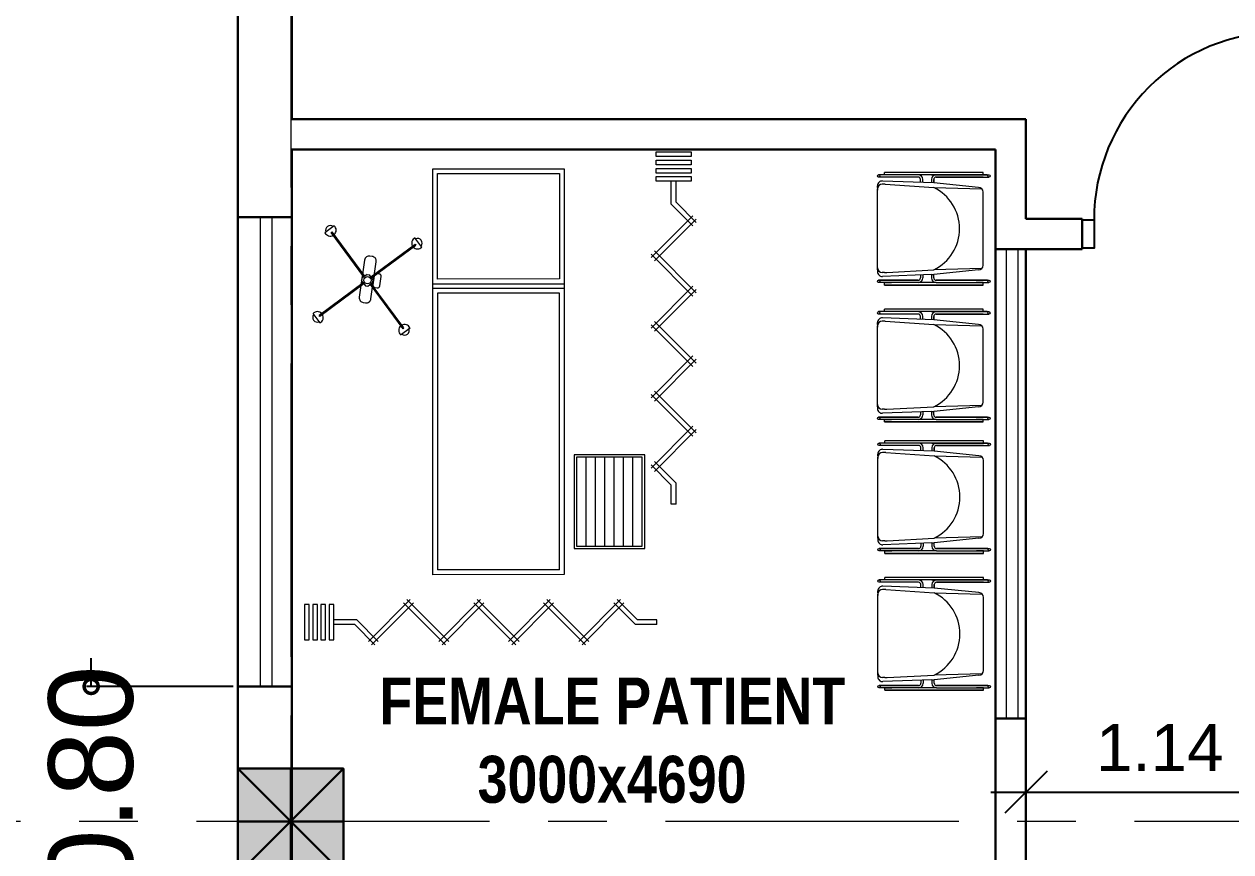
# Model space of a CAD drawing. Header units: metres. Extents: x 319894 to 3389272, y 120 to 6136017.
# Drawn here: x 321313.92 to 321319.07, y 3068029.01 to 3068032.54 of the extents above; entities that cross this region are included whole.
import ezdxf

# ---------------------------------------------------------------- set-up
doc = ezdxf.new("R2010")
doc.units = ezdxf.units.M
doc.header["$MEASUREMENT"] = 0
doc.linetypes.add('CENTER', pattern=[2, 1.25, -0.25, 0.25, -0.25])
doc.linetypes.add('HIDDEN', pattern=[0.375, 0.25, -0.125])
doc.layers.get('Defpoints').update_dxf_attribs({"color": 254})
for name, color, linetype, lineweight in [('centerline', 255, 'HIDDEN', 5), ('column', 50, 'Continuous', 30), ('Fixtures', 31, 'Continuous', 20), ('hatch', 252, 'Continuous', 15), ('wall', 4, 'Continuous', 30), ('window-door', 4, 'Continuous', 20)]:
    doc.layers.add(name, color=color, linetype=linetype, lineweight=lineweight)
for name, color, linetype in [('door_cad-block.com', 7, 'Continuous'), ('S-DIM', 7, 'Continuous'), ('TEXT', 255, 'Continuous')]:
    doc.layers.add(name, color=color, linetype=linetype)
doc.styles.get("Standard").update_dxf_attribs({"font": 'arial.ttf'})
doc.styles.add('TEXTS', font='swissl.ttf')
doc.dimstyles.new('DIMTEXT', dxfattribs={"dimscale": 0.4, "dimtxt": 0.9, "dimasz": 0.3, "dimexe": 0.05, "dimexo": 0.05, "dimgap": 0.05, "dimtad": 0, "dimzin": 1, "dimdsep": 46, "dimtxsty": 'TEXTS', "dimblk": 'DOTSMALL', "dimcen": 0.1, "dimclrd": 256, "dimclre": 6, "dimclrt": 3, "dimadec": 0, "dimazin": 0, "dimtfac": 0.15, "dimtix": 1, "dimtofl": 0, "dimtmove": 1, "dimatfit": 3, "dimldrblk": 'OPEN', "dimfxl": 1, "dimtolj": 1, "dimtzin": 0, "dimarcsym": 0})
doc.dimstyles.get("Standard").update_dxf_attribs({"dimtxt": 0.2, "dimasz": 0.18, "dimexe": 0.2, "dimexo": 0.2, "dimgap": 0.09, "dimtad": 1, "dimzin": 0, "dimdsep": 46, "dimtxsty": 'Standard', "dimblk": 'OBLIQUE', "dimcen": 0.09, "dimdle": 0.15, "dimclrt": 7, "dimadec": 0, "dimazin": 0, "dimtfac": 1, "dimtofl": 0, "dimtmove": 0, "dimatfit": 3, "dimfxl": 0.3, "dimfxlon": 1, "dimtfillclr": 2, "dimtolj": 1, "dimtzin": 0, "dimarcsym": 0})

# ---------------------------------------------------------------- blocks, each defined once
blk = doc.blocks.new('column')
at = {"layer": 'hatch'}
h = blk.add_hatch(color=256, dxfattribs=at)
h.dxf.hatch_style = 1
h.paths.add_polyline_path([(0, 0), (0.45, 0), (0.45, 0.45), (0, 0.45)])
at = {"layer": 'column'}
for p, q in [((0, 0.45), (0.45, 0)), ((0, 0), (0.45, 0.45)), ((0.225, 0.45), (0.225, 0)), ((0, 0.225), (0.45, 0.225))]:
    blk.add_line(p, q, dxfattribs=at)
blk.add_lwpolyline([(0, 0), (0.45, 0), (0.45, 0.45), (0, 0.45)], close=True, dxfattribs=at)
blk = doc.blocks.new('BGRID')
at = {"layer": 'centerline', "linetype": 'CENTER'}
for p, q in [((322138.3843, 3068091.5451), (322138.3843, 3068053.8854)), ((322157.2322, 3068081.5944), (322134.6013, 3068081.5944))]:
    blk.add_line(p, q, dxfattribs=at)
at = {"layer": 'wall'}
blk.add_blockref('column', (322138.1593, 3068081.3694), dxfattribs=at)
blk = doc.blocks.new('*U950')
at = {"color": 0, "linetype": 'ByBlock', "ltscale": 10}
blk.add_lwpolyline([(-50, 0), (-50, 800, 0.414214), (-850, 0)], format="xyb", dxfattribs=at)
at = {"color": 0}
for points in [[(-900, 0), (-850, 0), (-850, -120.6), (-900, -120.6)], [(-50, 0), (0, 0), (0, -120.6), (-50, -120.6)]]:
    blk.add_lwpolyline(points, close=True, dxfattribs=at)
blk = doc.blocks.new('MA-47')
for p, q in [((-0.1, 0.01), (-0.1, 0.39)), ((-0.06, 0.01), (-0.06, 0.39)), ((-0.02, 0.01), (-0.02, 0.39)), ((0.02, 0.01), (0.02, 0.39)), ((0.06, 0.01), (0.06, 0.39)), ((0.1, 0.01), (0.1, 0.39))]:
    blk.add_line(p, q)
for points in [[(0.15, 0.4), (0.15, 0), (-0.15, 0), (-0.15, 0.4)], [(0.14, 0.39), (0.14, 0.01), (-0.14, 0.01), (-0.14, 0.39)]]:
    blk.add_lwpolyline(points, close=True)
blk = doc.blocks.new('EM-4')
for p, q in [((-0.1414, 0.2323), (-0.1816, 0.2026)), ((-0.1541, 0.2033), (-0.1501, 0.2062)), ((-0.011, 0.0178), (-0.1501, 0.2062)), ((-0.015, 0.0148), (-0.1541, 0.2033)), ((0.2323, 0.1414), (0.2026, 0.1816)), ((0.0148, 0.015), (0.2033, 0.1541)), ((0.0178, 0.011), (0.2062, 0.1501)), ((0.2033, 0.1541), (0.2062, 0.1501)), ((-0.0235, 0.0086), (-0.025, -0.0013)), ((-0.0013, 0.025), (-0.0235, 0.0086)), ((0.0086, 0.0235), (-0.0013, 0.025)), ((0.0192, 0.0091), (0.0086, 0.0235)), ((0.0192, 0.0091), (0.025, 0.0013)), ((0.0235, -0.0086), (0.025, 0.0013)), ((-0.0178, -0.011), (-0.2062, -0.1501)), ((-0.0148, -0.015), (-0.2033, -0.1541)), ((-0.025, -0.0013), (-0.0086, -0.0235)), ((0.0013, -0.025), (-0.0086, -0.0235)), ((0.0013, -0.025), (0.0235, -0.0086)), ((0.011, -0.0178), (0.1501, -0.2062)), ((0.015, -0.0148), (0.1541, -0.2033)), ((-0.2323, -0.1414), (-0.2026, -0.1816)), ((-0.2033, -0.1541), (-0.2062, -0.1501)), ((0.1414, -0.2323), (0.1816, -0.2026)), ((0.1541, -0.2033), (0.1501, -0.2062))]:
    blk.add_line(p, q)
for points in [[(-0.0205, -0.1018), (-0.0106, -0.1032, 0.414214), (0.0121, -0.0862), (0.0349, 0.0721, 0.414214), (0.0179, 0.0948), (0.008, 0.0962, 0.414214), (-0.0146, 0.0792), (-0.0374, -0.0791, 0.414214)], [(-0.0501, -0.0268), (-0.0402, -0.0282, 0.414214), (-0.0289, -0.0197), (-0.0232, 0.0199, 0.414214), (-0.0316, 0.0312), (-0.0415, 0.0326, 0.414214), (-0.0529, 0.0241), (-0.0586, -0.0155, 0.414214)]]:
    blk.add_lwpolyline(points, format="xyb", close=True)
blk.add_circle((0, 0), 0.0155)
for centre, radius, start, end in [((-0.1585, 0.2134), 0.02, 50.9829, 201.8628), ((-0.1585, 0.2134), 0.025, 312.1777, 48.0251), ((-0.1585, 0.2134), 0.025, 204.8207, 300.6994), ((0.2134, 0.1585), 0.025, 114.8207, 210.6994), ((0.2134, 0.1585), 0.02, 320.9829, 111.8628), ((0.2134, 0.1585), 0.025, 222.1777, 318.0251), ((-0.2134, -0.1585), 0.02, 140.9829, 291.8628), ((-0.2134, -0.1585), 0.025, 42.1777, 138.0251), ((-0.2134, -0.1585), 0.025, 294.8207, 30.6994), ((0.1585, -0.2134), 0.025, 132.1777, 228.0251), ((0.1585, -0.2134), 0.025, 24.8207, 120.6994), ((0.1585, -0.2134), 0.02, 230.9829, 21.8628)]:
    blk.add_arc(centre, radius, start, end)
blk = doc.blocks.new('H-25')
for p, q in [((-1.1834, 0.0962), (-1.3617, -0.0821)), ((-1.1693, 0.0821), (-1.3476, -0.0962)), ((-1.2117, 0.0821), (-1.0334, -0.0962)), ((-1.1976, 0.0962), (-1.0193, -0.0821)), ((-0.8834, 0.0962), (-1.0617, -0.0821)), ((-0.8693, 0.0821), (-1.0476, -0.0962)), ((-0.9145, 0.0821), (-0.7362, -0.0962)), ((-0.9004, 0.0962), (-0.7221, -0.0821)), ((-0.5862, 0.0962), (-0.7645, -0.0821)), ((-0.5721, 0.0821), (-0.7504, -0.0962)), ((-0.6145, 0.0821), (-0.4362, -0.0962)), ((-0.6004, 0.0962), (-0.4221, -0.0821)), ((-0.2862, 0.0962), (-0.4645, -0.0821)), ((-0.2721, 0.0821), (-0.4504, -0.0962)), ((-0.3145, 0.0821), (-0.2225, -0.01)), ((-0.3004, 0.0962), (-0.2142, 0.01)), ((-1.5015, 0.01), (-1.4114, 0.01)), ((-1.5015, 0.01), (-1.5015, -0.01)), ((-1.4114, 0.01), (-1.3193, -0.0821)), ((-0.2142, 0.01), (-0.125, 0.01)), ((-1.5015, -0.01), (-1.4197, -0.01)), ((-1.4197, -0.01), (-1.3334, -0.0962)), ((-0.2225, -0.01), (-0.125, -0.01))]:
    blk.add_line(p, q)
for points in [[(-0.105, -0.075), (-0.105, 0.075), (-0.125, 0.075), (-0.125, -0.075)], [(-0.09, -0.075), (-0.07, -0.075), (-0.07, 0.075), (-0.09, 0.075)], [(-0.055, -0.075), (-0.035, -0.075), (-0.035, 0.075), (-0.055, 0.075)], [(-0.02, -0.075), (0, -0.075), (0, 0.075), (-0.02, 0.075)]]:
    blk.add_lwpolyline(points, close=True)
blk = doc.blocks.new('bed1')
at = {"layer": 'Fixtures'}
for p, q in [((322380.6825, 3068086.3436), (322380.6824, 3068085.7836)), ((322382.4125, 3068086.3434), (322380.6825, 3068086.3436)), ((322380.7025, 3068086.3236), (322380.7024, 3068085.8036)), ((322381.1525, 3068086.3236), (322380.7025, 3068086.3236)), ((322381.1524, 3068085.8036), (322381.1525, 3068086.3236)), ((322381.1725, 3068086.3436), (322381.1724, 3068085.7836)), ((322381.1925, 3068086.3436), (322381.1725, 3068086.3436)), ((322381.1924, 3068085.7836), (322381.1925, 3068086.3436)), ((322381.2124, 3068085.8035), (322381.2125, 3068086.3235)), ((322381.2125, 3068086.3235), (322382.3925, 3068086.3234)), ((322382.3924, 3068085.8034), (322382.3925, 3068086.3234)), ((322382.4124, 3068085.7834), (322382.4125, 3068086.3434)), ((322380.6824, 3068085.7836), (322382.4124, 3068085.7834)), ((322380.7024, 3068085.8036), (322381.1524, 3068085.8036)), ((322381.1724, 3068085.7836), (322381.1924, 3068085.7836)), ((322382.3924, 3068085.8034), (322381.2124, 3068085.8035))]:
    blk.add_line(p, q, dxfattribs=at)
blk = doc.blocks.new('MC-17')
for p, q in [((-0.238, 0.5678), (-0.228, 0.5678)), ((-0.238, 0.5678), (-0.228, 0.5678)), ((-0.238, 0.5678), (-0.228, 0.5678)), ((-0.238, 0.5678), (-0.228, 0.5678)), ((-0.238, 0.5678), (-0.228, 0.5678)), ((-0.238, 0.1478), (-0.238, 0.5678)), ((-0.238, 0.5678), (-0.238, 0.1478)), ((-0.228, 0.5861), (-0.228, 0.593)), ((-0.228, 0.5861), (-0.228, 0.5864)), ((-0.228, 0.5678), (-0.228, 0.5864)), ((-0.228, 0.4245), (-0.228, 0.5861)), ((-0.228, 0.5678), (-0.228, 0.5378)), ((-0.218, 0.5861), (-0.218, 0.593)), ((-0.218, 0.5861), (-0.218, 0.5864)), ((-0.218, 0.4245), (-0.218, 0.5864)), ((-0.218, 0.5864), (-0.218, 0.4245)), ((-0.1933, 0.3678), (-0.2011, 0.5761)), ((-0.1842, 0.568), (-0.1842, 0.5778)), ((-0.1842, 0.568), (-0.1842, 0.5577)), ((-0.173, 0.5978), (-0.1812, 0.5978)), ((-0.173, 0.5978), (-0.1552, 0.5978)), ((-0.1642, 0.5978), (0.1716, 0.5978)), ((-0.1552, 0.5978), (-0.1552, 0.597)), ((0.177, 0.5978), (0.1664, 0.5978)), ((0.177, 0.5978), (0.1853, 0.5978)), ((0.1916, 0.5644), (0.1916, 0.5778)), ((0.197, 0.3578), (0.2052, 0.5761)), ((0.222, 0.5858), (0.222, 0.5931)), ((0.222, 0.4245), (0.222, 0.5858)), ((0.232, 0.5858), (0.232, 0.5931)), ((0.232, 0.4245), (0.232, 0.5858)), ((0.232, 0.5678), (0.242, 0.5678)), ((0.242, 0.1478), (0.242, 0.5678)), ((-0.1842, 0.5577), (-0.173, 0.3578)), ((0.1916, 0.5644), (0.177, 0.3578)), ((-0.228, 0.3478), (-0.228, 0.4245)), ((-0.1951, 0.4145), (-0.208, 0.4145)), ((0.1992, 0.4145), (0.212, 0.4145)), ((0.232, 0.3451), (0.232, 0.4421)), ((-0.2178, 0.4045), (-0.218, 0.4045)), ((-0.1947, 0.4045), (-0.208, 0.4045)), ((-0.1933, 0.3678), (-0.208, 0.3678)), ((-0.1933, 0.3678), (-0.193, 0.3578)), ((0.212, 0.3678), (0.1974, 0.3678)), ((0.1988, 0.4045), (0.212, 0.4045)), ((0.232, 0.3678), (0.232, 0.4045)), ((0.232, 0.3678), (0.232, 0.3451)), ((0.232, 0.3578), (0.232, 0.3678)), ((-0.228, 0.3478), (-0.228, 0.1301)), ((-0.218, 0.3478), (-0.218, 0.1301)), ((-0.218, 0.1295), (-0.218, 0.3478)), ((-0.208, 0.3578), (-0.193, 0.3578)), ((-0.208, 0.3578), (-0.193, 0.3578)), ((-0.1739, 0.1668), (-0.193, 0.3578)), ((-0.173, 0.3578), (-0.173, 0.3578)), ((-0.1677, 0.1533), (-0.173, 0.3578)), ((0.177, 0.3578), (0.1718, 0.1533)), ((0.178, 0.1668), (0.197, 0.3578)), ((0.212, 0.3578), (0.197, 0.3578)), ((0.197, 0.3578), (0.212, 0.3578)), ((0.222, 0.3478), (0.222, 0.3308)), ((0.222, 0.1478), (0.222, 0.3478)), ((0.222, 0.3308), (0.222, 0.1478)), ((0.232, 0.3578), (0.232, 0.3363)), ((0.232, 0.1304), (0.232, 0.3478)), ((0.232, 0.3363), (0.232, 0.1226)), ((-0.228, 0.1478), (-0.228, 0.1778)), ((-0.1739, 0.1668), (-0.1739, 0.1668)), ((-0.238, 0.1478), (-0.228, 0.1478)), ((-0.238, 0.1478), (-0.228, 0.1478)), ((-0.238, 0.1478), (-0.228, 0.1478)), ((-0.238, 0.1478), (-0.228, 0.1478)), ((-0.238, 0.1478), (-0.228, 0.1478)), ((-0.228, 0.1478), (-0.228, 0.1301)), ((-0.228, 0.1311), (-0.228, 0.1227)), ((-0.228, 0.1311), (-0.228, 0.1301)), ((-0.218, 0.1301), (-0.218, 0.1332)), ((-0.218, 0.1295), (-0.218, 0.1267)), ((-0.218, 0.1267), (-0.218, 0.1227)), ((-0.1539, 0.1478), (0.158, 0.1478)), ((0.222, 0.1478), (0.222, 0.1304)), ((0.222, 0.1304), (0.222, 0.1226)), ((0.232, 0.1478), (0.242, 0.1478)), ((0.232, 0.1304), (0.232, 0.1226))]:
    blk.add_line(p, q)
for centre in [(-0.223, 0.5928), (0.227, 0.5928), (-0.223, 0.1228), (0.227, 0.1228)]:
    blk.add_circle(centre, 0.005)
for centre, radius, start, end in [((-0.1812, 0.5778), 0.02, 90, 184.7637), ((-0.1642, 0.5778), 0.02, 90, 180), ((0.1716, 0.5778), 0.02, 0, 90), ((0.1853, 0.5778), 0.02, 355.2364, 90), ((-0.208, 0.4245), 0.02, 180, 270), ((-0.208, 0.4245), 0.01, 180, 270), ((0.212, 0.4245), 0.01, 270, 0), ((0.212, 0.4245), 0.02, 270, 0), ((-0.208, 0.3478), 0.02, 90, 180), ((0.212, 0.3478), 0.02, 0, 90), ((-0.208, 0.3478), 0.01, 90, 180), ((-0.208, 0.3478), 0.01, 90, 180), ((0.002, 0.442), 0.1942, 205.6954, 334.3046), ((0.212, 0.3478), 0.01, 0, 90), ((-0.1539, 0.1678), 0.02, 182.7263, 270), ((0.158, 0.1678), 0.02, 270, 357.2737)]:
    blk.add_arc(centre, radius, start, end)
blk = doc.blocks.new('_Oblique')
at = {"color": 0, "linetype": 'ByBlock', "lineweight": -2}
blk.add_line((-0.5, -0.5), (0.5, 0.5), dxfattribs=at)
blk = doc.blocks.new('*D974')
at = {"layer": 'Defpoints', "color": 0, "transparency": 16777216}
for p in [(321318.1953, 3068029.7301), (321319.3353, 3068029.7301), (321319.3353, 3068029.2647)]:
    blk.add_point(p, dxfattribs=at)
at = {"layer": 'S-DIM', "color": 0, "lineweight": -2, "transparency": 16777216}
for p, q in [((321318.1953, 3068029.5301), (321318.1953, 3068029.0647)), ((321319.3353, 3068029.5301), (321319.3353, 3068029.0647)), ((321318.0453, 3068029.2647), (321319.4853, 3068029.2647))]:
    blk.add_line(p, q, dxfattribs=at)
at = {"layer": 'S-DIM', "color": 0, "lineweight": -2, "transparency": 16777216, "xscale": 0.18, "yscale": 0.18, "zscale": 0.18, "rotation": 180}
blk.add_blockref('_Oblique', (321318.1953, 3068029.2647), dxfattribs=at)
at = {"layer": 'S-DIM', "color": 0, "lineweight": -2, "transparency": 16777216, "xscale": 0.18, "yscale": 0.18, "zscale": 0.18}
blk.add_blockref('_Oblique', (321319.3353, 3068029.2647), dxfattribs=at)
at = {"layer": 'S-DIM', "color": 7, "transparency": 16777216, "insert": (321318.7653, 3068029.4551), "char_height": 0.2, "attachment_point": 5}
blk.add_mtext('\\A1;1.14', dxfattribs=at)
blk = doc.blocks.new('_DotSmall')
at = {"color": 0, "linetype": 'ByBlock', "const_width": 0.5}
blk.add_lwpolyline([(-0.0625, 0, 1), (0.0625, 0, 1)], format="xyb", close=True, dxfattribs=at)
blk = doc.blocks.new('*D978')
at = {"layer": 'Defpoints', "color": 0, "transparency": 16777216}
for p in [(321314.8353, 3068029.7154), (321314.2099, 3068028.9153), (321314.8353, 3068028.9153)]:
    blk.add_point(p, dxfattribs=at)
at = {"layer": 'S-DIM', "lineweight": -2, "transparency": 16777216}
for p, q in [((321314.2099, 3068029.7154), (321314.2099, 3068029.8354)), ((321314.2099, 3068028.9153), (321314.2099, 3068028.7953))]:
    blk.add_line(p, q, dxfattribs=at)
at = {"layer": 'S-DIM', "color": 6, "lineweight": -2, "transparency": 16777216}
for p, q in [((321314.8153, 3068029.7154), (321314.1899, 3068029.7154)), ((321314.8153, 3068028.9153), (321314.1899, 3068028.9153))]:
    blk.add_line(p, q, dxfattribs=at)
at = {"layer": 'S-DIM', "lineweight": -2, "transparency": 16777216, "xscale": 0.12, "yscale": 0.12, "zscale": 0.12}
for p, rotation in [((321314.2099, 3068029.7154), 270), ((321314.2099, 3068028.9153), 90)]:
    blk.add_blockref('_DotSmall', p, dxfattribs=dict(at, rotation=rotation))
at = {"layer": 'S-DIM', "color": 3, "transparency": 16777216, "insert": (321314.2099, 3068029.3153), "char_height": 0.36, "attachment_point": 5, "rotation": 90, "style": 'TEXTS'}
blk.add_mtext('\\A1;0.80', dxfattribs=at)
blk = doc.blocks.new('_Open')
at = {"color": 0, "linetype": 'ByBlock', "lineweight": -2}
for p, q in [((-1, 0.167), (0, 0)), ((-1, -0.167), (0, 0)), ((0, 0), (-1, 0))]:
    blk.add_line(p, q, dxfattribs=at)

msp = doc.modelspace()

# ---------------------------------------------------------------- linework, layer by layer
at = {"layer": 'wall'}
for p, q in [((321314.8353, 3068023.8653), (321314.8353, 3068034.9153)), ((321315.0653, 3068032.1331), (321315.0653, 3068034.9153)), ((321315.0653, 3068032.1331), (321318.1953, 3068032.1331)), ((321318.1953, 3068031.7087), (321318.1953, 3068032.1331)), ((321315.0653, 3068023.8653), (321315.0653, 3068032.0031)), ((321315.0653, 3068032.0031), (321318.0653, 3068032.0031)), ((321318.0653, 3068027.188), (321318.0653, 3068032.0031)), ((321314.8353, 3068031.7154), (321315.0653, 3068031.7154)), ((321318.4353, 3068031.7087), (321318.1953, 3068031.7087)), ((321318.1953, 3068031.7087), (321318.1953, 3068031.7087)), ((321318.4353, 3068031.5787), (321318.4353, 3068031.7087)), ((321318.0653, 3068031.5787), (321318.1953, 3068031.5787)), ((321318.1953, 3068031.5787), (321318.4353, 3068031.5787)), ((321318.1953, 3068027.188), (321318.1953, 3068031.5787)), ((321314.8353, 3068029.7154), (321315.0653, 3068029.7154)), ((321318.0653, 3068029.5787), (321318.1953, 3068029.5787))]:
    msp.add_line(p, q, dxfattribs=at)
at = {"layer": 'window-door'}
for p, q in [((321314.9303, 3068031.7154), (321314.9303, 3068029.7154)), ((321314.9803, 3068031.7154), (321314.9803, 3068029.7154)), ((321318.1103, 3068031.5787), (321318.1103, 3068029.5787)), ((321318.1603, 3068031.5787), (321318.1603, 3068029.5787))]:
    msp.add_line(p, q, dxfattribs=at)

# ---------------------------------------------------------------- block references
at = {"layer": 'centerline'}
msp.add_blockref('BGRID', (-823.3239, -52.4541), dxfattribs=at)
at = {"layer": 'door_cad-block.com', "xscale": 0.0009999897434434884, "yscale": 0.0009999897434434884, "zscale": 0.0009999897434434884, "rotation": 3.043665783862509e-07}
msp.add_blockref('*U950', (321319.3353, 3068031.7041), dxfattribs=at)
at = {"layer": 'Fixtures', "xscale": -1, "rotation": 269.9999999934062}
msp.add_blockref('H-25', (321316.6932, 3068031.9931), dxfattribs=at)
at = {"layer": 'Fixtures'}
for name, p, rotation in [('MC-17', (321318.16, 3068031.664), 90.00000000000001), ('EM-4', (321315.3878, 3068031.4461), 180), ('MC-17', (321318.16, 3068031.0804), 90.00000000000001), ('MC-17', (321318.1617, 3068030.5205), 90.00000000000001), ('MC-17', (321318.1617, 3068029.937), 90.00000000000001), ('H-25', (321315.1195, 3068029.9892), 180)]:
    msp.add_blockref(name, p, dxfattribs=dict(at, rotation=rotation))
at = {"layer": 'Fixtures', "xscale": -1}
msp.add_blockref('MA-47', (321316.4196, 3068030.3026), dxfattribs=at)
at = {"layer": 'wall', "xscale": -1, "rotation": 90}
msp.add_blockref('bed1', (3389402.0098, 3390412.6041), dxfattribs=at)

# ---------------------------------------------------------------- texts
at = {"layer": 'TEXT', "linetype": 'Continuous', "insert": (321313.9982, 3068029.7531), "char_height": 0.2, "width": 4.845257, "attachment_point": 1, "rotation": 360}
msp.add_mtext('\\pi1.44077,t4.84077;{\\fArial Narrow|b1|i0|c0|p34;FEMALE PATIENT\\P\\pi1.85912,t5.25912;3000x4690}', dxfattribs=at)

# ---------------------------------------------------------------- dimensions: what is measured, and where the dimension line sits
at = {"layer": 'S-DIM'}
dim = msp.add_aligned_dim(p1=(321314.8353, 3068029.7154), p2=(321314.8353, 3068028.9153), distance=-0.6254, dimstyle='DIMTEXT', dxfattribs=at)
dim.commit()
dim.dimension.update_dxf_attribs({"geometry": '*D978', "text_midpoint": (321314.2099, 3068029.3153)})
dim = msp.add_linear_dim(base=(321319.3353, 3068029.2647), p1=(321318.1953, 3068029.7301), p2=(321319.3353, 3068029.7301), dimstyle='Standard', dxfattribs=at)
dim.commit()
dim.dimension.update_dxf_attribs({"geometry": '*D974', "text_midpoint": (321318.7653, 3068029.4551)})

doc.saveas('drawing.dxf')
